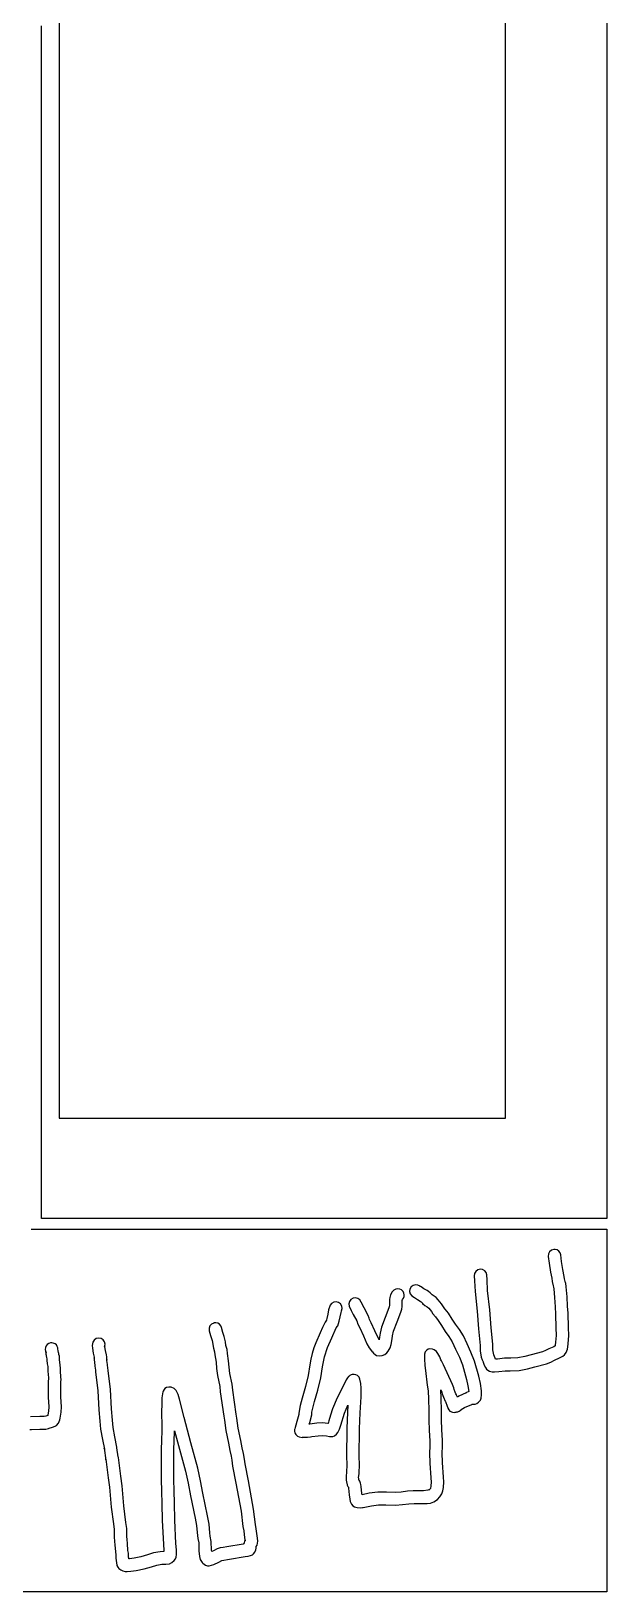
# Model space of a CAD drawing. Extents: x 2 to 598, y 1588 to 7998.
# Drawn here: x 380 to 598, y 6724 to 7317 of the extents above; entities that cross this region are included whole.
import ezdxf

# ---------------------------------------------------------------- set-up
doc = ezdxf.new("R2010")
doc.units = 0

msp = doc.modelspace()

# ---------------------------------------------------------------- linework, layer by layer
at = {"layer": 'Calque 1'}
for p, q in [((559.635, 6903.82), (559.635, 7349.84)), ((390.29519, 7341.01843), (390.2957, 6903.82143)), ((390.2957, 6903.82143), (559.635, 6903.82)), ((575.886388, 6852.235741), (575.80828, 6851.286)), ((575.80828, 6851.286), (576.11989, 6848.7374)), ((576.307964, 6853.053443), (575.886388, 6852.235741)), ((577.005378, 6853.653424), (576.307964, 6853.053443)), ((577.911, 6853.95), (577.005378, 6853.653424)), ((578.448, 6853.95), (577.91057, 6853.95)), ((577.91057, 6853.95), (577.911, 6853.95)), ((578.44837, 6853.9538), (578.448, 6853.95)), ((579.231959, 6853.730741), (578.44837, 6853.9538)), ((579.880211, 6853.273284), (579.231959, 6853.730741)), ((580.344294, 6852.629759), (579.880211, 6853.273284)), ((580.57538, 6851.8485), (580.344294, 6852.629759)), ((580.88233, 6849.3401), (580.57538, 6851.8485)), ((548.322342, 6845.61936), (547.862155, 6844.803538)), ((549.059757, 6846.196904), (548.322342, 6845.61936)), ((549.96208, 6846.4482), (549.059757, 6846.196904)), ((550.891769, 6846.335183), (549.96208, 6846.4482)), ((551.707421, 6845.874957), (550.891769, 6846.335183)), ((552.284833, 6845.137603), (551.707421, 6845.874957)), ((552.53608, 6844.2354), (552.284833, 6845.137603)), ((576.11989, 6848.7374), (576.61134, 6845.3066)), ((576.61134, 6845.3066), (577.14774, 6843.0101)), ((581.30711, 6846.3051), (580.88233, 6849.3401)), ((581.90191, 6843.6722), (581.30711, 6846.3051)), ((523.77283, 6839.7023), (523.307017, 6838.870923)), ((524.509978, 6840.279771), (523.77283, 6839.7023)), ((525.412, 6840.5312), (524.509978, 6840.279771)), ((525.41311, 6840.5266), (525.412, 6840.5312)), ((526.342727, 6840.413323), (525.41311, 6840.5266)), ((527.15822, 6839.9529), (526.342727, 6840.413323)), ((527.128921, 6839.998438), (527.056356, 6840.045039)), ((527.056356, 6840.045039), (527.15822, 6839.9529)), ((527.54321, 6839.7199), (527.128921, 6839.998438)), ((528.67183, 6839.0393), (527.54321, 6839.7199)), ((547.862155, 6844.803538), (547.74929, 6843.8737)), ((547.74929, 6843.8737), (547.85833, 6842.0557)), ((547.85833, 6842.0557), (548.03455, 6838.0001)), ((552.64873, 6842.357), (552.53608, 6844.2354)), ((552.81927, 6838.3856), (552.64873, 6842.357)), ((577.14774, 6843.0101), (577.27434, 6841.8019)), ((577.27434, 6841.8019), (577.63866, 6840.141)), ((577.63866, 6840.141), (577.81333, 6839.6237)), ((577.81333, 6839.6237), (577.91303, 6839.0036)), ((581.98561, 6842.7193), (581.90191, 6843.6722)), ((582.17992, 6841.8046), (581.98561, 6842.7193)), ((582.27602, 6841.583), (582.17992, 6841.8046)), ((582.25062, 6841.4707), (582.20622, 6841.679)), ((582.20622, 6841.679), (582.27602, 6841.583)), ((582.30742, 6841.5087), (582.25062, 6841.4707)), ((582.34412, 6841.4257), (582.30742, 6841.5087)), ((582.43142, 6841.0965), (582.34412, 6841.4257)), ((582.65777, 6839.726), (582.43142, 6841.0965)), ((583.011561, 6835.9248), (582.65777, 6839.726)), ((493.627672, 6833.473916), (493.05024, 6832.7159)), ((494.423316, 6833.935687), (493.627672, 6833.473916)), ((495.334053, 6834.065465), (494.423316, 6833.935687)), ((496.25676, 6833.8275), (495.334053, 6834.065465)), ((497.003521, 6833.262286), (496.25676, 6833.8275)), ((497.477102, 6832.454301), (497.003521, 6833.262286)), ((500.410236, 6834.205761), (500.171992, 6833.31716)), ((500.171992, 6833.31716), (500.29743, 6832.3725)), ((500.964277, 6834.940206), (500.410236, 6834.205761)), ((501.78623, 6835.4224), (500.964277, 6834.940206)), ((502.730814, 6835.547925), (501.78623, 6835.4224)), ((503.61939, 6835.309808), (502.730814, 6835.547925)), ((504.353873, 6834.755912), (503.61939, 6835.309808)), ((504.83618, 6833.9341), (504.353873, 6834.755912)), ((505.958222, 6831.724312), (504.83618, 6833.9341)), ((515.59711, 6833.4236), (515.59211, 6832.7673)), ((515.63431, 6834.8865), (515.59711, 6833.4236)), ((515.727515, 6835.74885), (515.63431, 6834.8865)), ((515.96814, 6836.7117), (515.727515, 6835.74885)), ((516.60385, 6837.899513), (515.96814, 6836.7117)), ((517.200296, 6838.467839), (516.60385, 6837.899513)), ((518.04191, 6838.8909), (517.200296, 6838.467839)), ((518.78347, 6839.0083), (518.04191, 6838.8909)), ((518.78398, 6839.0093), (518.78347, 6839.0083)), ((519.533691, 6838.889533), (518.7836, 6839.0093)), ((518.7836, 6839.0093), (518.78398, 6839.0093)), ((520.194357, 6838.551526), (519.533691, 6838.889533)), ((520.720412, 6838.028082), (520.194357, 6838.551526)), ((520.37269, 6832.3058), (520.39699, 6833.4448)), ((520.39699, 6833.4448), (520.42229, 6834.5486)), ((520.42229, 6834.5486), (520.47549, 6834.9248)), ((520.47549, 6834.9248), (520.874441, 6835.45143)), ((521.06667, 6837.352), (520.720412, 6838.028082)), ((520.874441, 6835.45143), (521.111778, 6836.055418)), ((521.178767, 6836.700897), (521.06667, 6837.352)), ((521.111778, 6836.055418), (521.178767, 6836.700897)), ((523.307017, 6838.870923), (523.199865, 6837.957176)), ((523.199865, 6837.957176), (523.443145, 6837.069915)), ((523.443145, 6837.069915), (524.02863, 6836.318)), ((524.02863, 6836.318), (525.02908, 6835.6353)), ((525.02908, 6835.6353), (526.2011, 6834.9289)), ((526.2011, 6834.9289), (527.27339, 6834.2726)), ((527.27339, 6834.2726), (527.57621, 6834.0721)), ((527.57621, 6834.0721), (528.34826, 6833.2887)), ((528.34826, 6833.2887), (528.127368, 6833.452986)), ((528.127368, 6833.452986), (528.137957, 6833.372237)), ((528.137957, 6833.372237), (528.9906, 6832.6655)), ((529.85573, 6838.3143), (528.67183, 6839.0393)), ((530.36423, 6837.9743), (529.85573, 6838.3143)), ((531.01535, 6837.3991), (530.36423, 6837.9743)), ((531.61945, 6836.7971), (531.01535, 6837.3991)), ((531.71095, 6836.7141), (531.61945, 6836.7971)), ((532.13314, 6836.4924), (531.71095, 6836.7141)), ((533.249292, 6835.654775), (532.13314, 6836.4924)), ((534.0276, 6834.7984), (533.249292, 6835.654775)), ((535.28696, 6833.2724), (534.0276, 6834.7984)), ((536.57783, 6831.4457), (535.28696, 6833.2724)), ((548.03455, 6838.0001), (548.8593, 6830.4409)), ((553.62439, 6831.0186), (552.81927, 6838.3856)), ((577.91303, 6839.0036), (578.211012, 6835.68225)), ((578.211012, 6835.68225), (578.37605, 6832.0903)), ((583.16781, 6832.3714), (583.011561, 6835.9248)), ((491.765587, 6827.720575), (491.638564, 6827.214781)), ((492.14642, 6829.3223), (491.765587, 6827.720575)), ((492.45544, 6830.979162), (492.14642, 6829.3223)), ((493.05024, 6832.7159), (492.45544, 6830.979162)), ((496.541252, 6826.711537), (496.85052, 6828.3684)), ((496.85052, 6828.3684), (497.251359, 6830.040925)), ((497.251359, 6830.040925), (497.380734, 6830.5554)), ((497.36884, 6830.6204), (497.605387, 6831.526582)), ((497.380734, 6830.5554), (497.36884, 6830.6204)), ((497.605387, 6831.526582), (497.477102, 6832.454301)), ((500.29743, 6832.3725), (500.988193, 6830.726975)), ((500.988193, 6830.726975), (501.786177, 6829.247125)), ((501.786177, 6829.247125), (503.18563, 6826.8095)), ((507.50268, 6828.9071), (505.958222, 6831.724312)), ((507.919999, 6827.845837), (507.50268, 6828.9071)), ((508.04115, 6827.3857), (507.919999, 6827.845837)), ((508.69382, 6826.101), (508.04115, 6827.3857)), ((514.00047, 6828.1479), (512.57214, 6824.3776)), ((515.38644, 6831.7353), (514.00047, 6828.1479)), ((515.455979, 6832.116712), (515.38644, 6831.7353)), ((515.59211, 6832.7673), (515.455979, 6832.116712)), ((518.46997, 6826.3966), (519.91174, 6830.1339)), ((519.91174, 6830.1339), (520.225589, 6831.260162)), ((520.225589, 6831.260162), (520.37269, 6832.3058)), ((528.9906, 6832.6655), (529.83809, 6832.1988)), ((529.83809, 6832.1988), (530.44787, 6831.6056)), ((530.44787, 6831.6056), (531.4597, 6830.3798)), ((531.4597, 6830.3798), (532.026106, 6829.5166)), ((532.026106, 6829.5166), (532.97847, 6828.2859)), ((532.97847, 6828.2859), (534.043, 6826.9547)), ((536.76439, 6831.2322), (536.57783, 6831.4457)), ((537.94416, 6829.746), (536.76439, 6831.2322)), ((539.402242, 6827.47735), (537.94416, 6829.746)), ((540.63237, 6825.5303), (539.402242, 6827.47735)), ((548.8593, 6830.4409), (549.38175, 6823.7974)), ((554.16337, 6824.2139), (553.62439, 6831.0186)), ((578.37605, 6832.0903), (578.60187, 6829.3437)), ((578.60187, 6829.3437), (578.71969, 6824.1709)), ((583.38899, 6829.692), (583.16781, 6832.3714)), ((583.51869, 6824.237), (583.38899, 6829.692)), ((447.47631, 6824.890483), (447.168634, 6824.005893)), ((447.168634, 6824.005893), (447.22295, 6823.0709)), ((447.22295, 6823.0709), (447.69424, 6821.2415)), ((448.099124, 6825.589958), (447.47631, 6824.890483)), ((448.94223, 6825.9978), (448.099124, 6825.589958)), ((448.94274, 6826.0078), (448.94223, 6825.9978)), ((449.68998, 6826.0798), (448.94274, 6826.0078)), ((449.69011, 6826.076), (449.68998, 6826.0798)), ((450.431226, 6825.911172), (449.69011, 6826.076)), ((451.070004, 6825.534105), (450.431226, 6825.911172)), ((451.563377, 6824.98021), (451.070004, 6825.534105)), ((451.86828, 6824.2849), (451.563377, 6824.98021)), ((452.35352, 6822.3982), (451.86828, 6824.2849)), ((452.86356, 6820.9415), (452.35352, 6822.3982)), ((489.32127, 6822.2701), (487.681468, 6818.521087)), ((490.168663, 6824.246625), (489.32127, 6822.2701)), ((491.17903, 6826.3685), (490.168663, 6824.246625)), ((491.63482, 6827.1054), (491.17903, 6826.3685)), ((491.638564, 6827.214781), (491.63482, 6827.1054)), ((493.71376, 6820.3348), (495.41599, 6824.1134)), ((495.41599, 6824.1134), (495.82061, 6824.7474)), ((495.82061, 6824.7474), (495.94619, 6824.9748)), ((495.94619, 6824.9748), (496.541252, 6826.711537)), ((503.18563, 6826.8095), (503.62126, 6825.5145)), ((503.62126, 6825.5145), (504.31373, 6824.1363)), ((504.31373, 6824.1363), (505.6661, 6821.0698)), ((510.05084, 6823.0232), (508.69382, 6826.101)), ((511.65436, 6819.6187), (510.05084, 6823.0232)), ((512.03522, 6822.109), (511.84608, 6820.6735)), ((512.57214, 6824.3776), (512.03522, 6822.109)), ((516.74449, 6821.1809), (517.13207, 6822.879)), ((517.13207, 6822.879), (518.46997, 6826.3966)), ((534.043, 6826.9547), (535.271239, 6825.005412)), ((535.271239, 6825.005412), (536.73638, 6822.7307)), ((536.73638, 6822.7307), (538.144019, 6820.908812)), ((542.110309, 6823.590175), (540.63237, 6825.5303)), ((543.60066, 6821.1093), (542.110309, 6823.590175)), ((549.38175, 6823.7974), (549.98326, 6817.4985)), ((554.76333, 6817.9347), (554.16337, 6824.2139)), ((578.71969, 6824.1709), (578.763198, 6821.300687)), ((583.572107, 6821.29), (583.51869, 6824.237)), ((385.05383, 6816.642), (384.986428, 6815.979928)), ((384.986428, 6815.979928), (385.10343, 6815.3248)), ((385.327941, 6817.298579), (385.05383, 6816.642)), ((385.771755, 6817.836), (385.327941, 6817.298579)), ((386.351149, 6818.223421), (385.771755, 6817.836)), ((387.032, 6818.43), (386.351149, 6818.223421)), ((387.50158, 6818.455), (387.03184, 6818.432)), ((387.03184, 6818.432), (387.032, 6818.43)), ((387.50175, 6818.4608), (387.50158, 6818.455)), ((387.96684, 6818.3908), (387.50175, 6818.4608)), ((388.795563, 6818.070794), (387.96684, 6818.3908)), ((389.249975, 6817.695475), (388.795563, 6818.070794)), ((389.56312, 6817.0813), (389.249975, 6817.695475)), ((389.73934, 6816.6054), (389.56312, 6817.0813)), ((389.83594, 6816.1398), (389.73934, 6816.6054)), ((389.93364, 6815.3895), (389.83594, 6816.1398)), ((403.04912, 6818.7407), (402.772531, 6817.422037)), ((402.772531, 6817.422037), (402.86309, 6816.4204)), ((402.86309, 6816.4204), (403.1964, 6814.5993)), ((403.563371, 6819.542987), (403.04912, 6818.7407)), ((404.319105, 6820.067617), (403.563371, 6819.542987)), ((405.216415, 6820.270614), (404.319105, 6820.067617)), ((406.15539, 6820.108), (405.216415, 6820.270614)), ((406.957833, 6819.593878), (406.15539, 6820.108)), ((407.482628, 6818.83819), (406.957833, 6819.593878)), ((407.685775, 6817.940857), (407.482628, 6818.83819)), ((407.52327, 6817.0018), (407.685775, 6817.940857)), ((407.637449, 6817.324737), (407.52327, 6817.0018)), ((407.62766, 6817.0023), (407.637449, 6817.324737)), ((407.88655, 6815.6189), (407.62766, 6817.0023)), ((408.24157, 6813.9043), (407.88655, 6815.6189)), ((447.69424, 6821.2415), (448.33141, 6819.3564)), ((448.33141, 6819.3564), (448.84197, 6816.3953)), ((448.84197, 6816.3953), (449.24815, 6815.1003)), ((453.338301, 6818.873462), (452.86356, 6820.9415)), ((453.5183, 6817.4817), (453.338301, 6818.873462)), ((453.692126, 6817.042262), (453.5183, 6817.4817)), ((453.98029, 6815.9108), (453.692126, 6817.042262)), ((454.10948, 6814.4406), (453.98029, 6815.9108)), ((486.914735, 6816.534133), (486.25117, 6814.4369)), ((487.681468, 6818.521087), (486.914735, 6816.534133)), ((490.87879, 6813.1626), (492.12427, 6816.689937)), ((492.12427, 6816.689937), (493.71376, 6820.3348)), ((505.6661, 6821.0698), (506.927991, 6818.137312)), ((506.927991, 6818.137312), (507.868266, 6816.529258)), ((507.868266, 6816.529258), (509.19405, 6814.9823)), ((511.84608, 6820.6735), (511.65436, 6819.6187)), ((515.08568, 6815.2852), (515.790657, 6816.576662)), ((515.790657, 6816.576662), (516.19517, 6817.8343)), ((516.19517, 6817.8343), (516.606, 6820.0554)), ((516.606, 6820.0554), (516.74449, 6821.1809)), ((529.776612, 6815.697375), (529.13454, 6814.996)), ((530.284352, 6816.008303), (529.776612, 6815.697375)), ((530.88379, 6816.1913), (530.284352, 6816.008303)), ((531.938475, 6816.120937), (530.88379, 6816.1913)), ((532.56482, 6815.8207), (531.938475, 6816.120937)), ((533.405731, 6815.144878), (532.56482, 6815.8207)), ((538.144019, 6820.908812), (539.36154, 6818.8617)), ((539.36154, 6818.8617), (540.6581, 6816.0427)), ((540.6581, 6816.0427), (542.096706, 6812.994562)), ((545.00574, 6818.0728), (543.60066, 6821.1093)), ((546.474737, 6814.981238), (545.00574, 6818.0728)), ((549.98326, 6817.4985), (550.02826, 6815.4341)), ((554.81653, 6815.7674), (554.76333, 6817.9347)), ((555.12401, 6813.8957), (554.81653, 6815.7674)), ((574.823691, 6815.57325), (573.62596, 6815.1141)), ((576.08059, 6816.1755), (574.823691, 6815.57325)), ((577.90632, 6817.007), (576.08059, 6816.1755)), ((578.40861, 6817.3517), (577.90632, 6817.007)), ((578.47061, 6817.5563), (578.40861, 6817.3517)), ((578.61169, 6818.7475), (578.47061, 6817.5563)), ((578.763198, 6821.300687), (578.61169, 6818.7475)), ((582.61591, 6814.7968), (583.158295, 6816.080225)), ((583.158295, 6816.080225), (583.22569, 6816.9036)), ((583.22569, 6816.9036), (583.3616, 6818.0586)), ((583.3616, 6818.0586), (583.572107, 6821.29)), ((385.10343, 6815.3248), (385.16593, 6814.8333)), ((385.24184, 6814.988), (385.16584, 6815.1616)), ((385.16584, 6815.1616), (385.16585, 6815.1616)), ((385.16585, 6815.1616), (385.31984, 6814.8334)), ((385.16593, 6814.8333), (385.25063, 6814.1259)), ((385.31984, 6814.8334), (385.24184, 6814.988)), ((385.25063, 6814.1259), (385.31623, 6813.7357)), ((385.31623, 6813.7357), (385.36583, 6813.5492)), ((385.36583, 6813.5492), (385.42423, 6812.9399)), ((385.42423, 6812.9399), (385.62267, 6812.4118)), ((385.62267, 6812.4118), (385.61867, 6811.9089)), ((385.61867, 6811.9089), (385.755654, 6810.489513)), ((385.755654, 6810.489513), (385.93235, 6809.4548)), ((390.00394, 6814.7988), (389.93364, 6815.3895)), ((390.12693, 6814.4748), (390.00394, 6814.7988)), ((390.14913, 6814.0578), (390.12693, 6814.4748)), ((390.36152, 6813.4159), (390.14913, 6814.0578)), ((390.41632, 6812.0289), (390.36152, 6813.4159)), ((390.68607, 6810.1179), (390.41632, 6812.0289)), ((390.759494, 6808.729825), (390.68607, 6810.1179)), ((403.1964, 6814.5993), (403.51111, 6813.0878)), ((403.51111, 6813.0878), (403.55116, 6812.626837)), ((403.59121, 6812.7385), (403.519326, 6812.163975)), ((403.519326, 6812.163975), (403.55551, 6812.0894)), ((403.55116, 6812.626837), (403.59121, 6812.7385)), ((403.55551, 6812.0894), (403.57411, 6811.8439)), ((403.57411, 6811.8439), (403.63511, 6811.2574)), ((403.63511, 6811.2574), (403.82115, 6809.6735)), ((403.82115, 6809.6735), (404.01339, 6808.1253)), ((408.366729, 6813.134412), (408.24157, 6813.9043)), ((408.35305, 6812.1482), (408.31115, 6811.8733)), ((408.31115, 6811.8733), (408.35305, 6812.1482)), ((408.35305, 6812.1482), (408.35305, 6812.1482)), ((408.36198, 6812.2062), (408.366729, 6813.134412)), ((408.40588, 6811.7845), (408.36198, 6812.2062)), ((408.58572, 6810.2544), (408.40588, 6811.7845)), ((408.77589, 6808.7237), (408.58572, 6810.2544)), ((449.24815, 6815.1003), (449.34165, 6813.8812)), ((449.34165, 6813.8812), (449.77419, 6811.1796)), ((449.77419, 6811.1796), (449.981468, 6808.6973)), ((454.5539, 6811.6294), (454.10948, 6814.4406)), ((455.04586, 6806.8467), (454.5539, 6811.6294)), ((485.393478, 6810.075312), (484.79389, 6806.0891)), ((485.743244, 6812.220223), (485.393478, 6810.075312)), ((486.25117, 6814.4369), (485.743244, 6812.220223)), ((490.162426, 6809.389512), (490.87879, 6813.1626)), ((509.19405, 6814.9823), (509.094536, 6815.070006)), ((509.094536, 6815.070006), (509.158526, 6814.9932)), ((509.158526, 6814.9932), (509.5377, 6814.588)), ((509.5377, 6814.588), (510.13249, 6814.0527)), ((510.13249, 6814.0527), (510.718851, 6813.680262)), ((510.718851, 6813.680262), (511.85332, 6813.4837)), ((511.85332, 6813.4837), (512.867723, 6813.657775)), ((512.867723, 6813.657775), (513.768892, 6814.073275)), ((513.768892, 6814.073275), (514.520366, 6814.644362)), ((514.520366, 6814.644362), (515.08568, 6815.2852)), ((529.13454, 6814.996), (528.802682, 6814.186437)), ((528.802682, 6814.186437), (528.80846, 6813.8586)), ((528.80846, 6813.8586), (528.81046, 6813.3449)), ((528.81046, 6813.3449), (528.80846, 6812.3424)), ((528.80846, 6812.3424), (528.962171, 6809.922037)), ((528.962171, 6809.922037), (529.24099, 6807.984)), ((533.958419, 6814.4621), (533.405731, 6815.144878)), ((534.62775, 6813.1563), (533.958419, 6814.4621)), ((535.10524, 6812.0804), (534.62775, 6813.1563)), ((535.270939, 6811.689225), (535.10524, 6812.0804)), ((535.304645, 6811.606241), (535.270939, 6811.689225)), ((536.038, 6810.0815), (535.27112, 6811.669)), ((535.27112, 6811.669), (535.304645, 6811.606241)), ((539.43779, 6802.6195), (536.038, 6810.0815)), ((542.096706, 6812.994562), (543.21867, 6810.1268)), ((543.21867, 6810.1268), (544.80514, 6804.493)), ((547.81487, 6811.5068), (546.474737, 6814.981238)), ((549.43286, 6805.764), (547.81487, 6811.5068)), ((550.02826, 6815.4341), (550.40963, 6812.9918)), ((550.40963, 6812.9918), (550.717952, 6811.9923)), ((550.717952, 6811.9923), (551.07936, 6811.2808)), ((551.07936, 6811.2808), (551.16976, 6811.1501)), ((551.16976, 6811.1501), (551.52737, 6810.0483)), ((551.52737, 6810.0483), (551.98057, 6809.0861)), ((555.11701, 6813.8747), (555.12401, 6813.8957)), ((555.71904, 6812.6835), (555.11701, 6813.8747)), ((555.85082, 6812.2696), (555.71904, 6812.6835)), ((556.51744, 6812.3046), (555.85082, 6812.2696)), ((559.19686, 6812.6488), (556.51744, 6812.3046)), ((561.56468, 6812.6388), (559.19686, 6812.6488)), ((564.29268, 6812.7824), (561.56468, 6812.6388)), ((566.91216, 6813.2636), (564.29268, 6812.7824)), ((569.29082, 6813.9131), (566.91216, 6813.2636)), ((573.62596, 6815.1141), (569.29082, 6813.9131)), ((570.75668, 6809.3439), (575.13316, 6810.5583)), ((575.13316, 6810.5583), (576.739814, 6811.177737)), ((576.739814, 6811.177737), (578.13091, 6811.8373)), ((578.13091, 6811.8373), (580.07343, 6812.7256)), ((580.07343, 6812.7256), (581.344449, 6813.409487)), ((581.344449, 6813.409487), (581.989838, 6813.96182)), ((581.989838, 6813.96182), (582.61591, 6814.7968)), ((385.93235, 6809.4548), (385.92935, 6807.7299)), ((385.92935, 6807.7299), (386.17895, 6805.1492)), ((386.16655, 6804.1559), (386.11905, 6803.1079)), ((386.21715, 6804.467), (386.16655, 6804.1559)), ((386.17895, 6805.1492), (386.21715, 6804.467)), ((390.72797, 6807.8504), (390.759494, 6808.729825)), ((390.96723, 6805.4872), (390.72797, 6807.8504)), ((390.91783, 6803.051), (390.94163, 6803.6726)), ((390.94163, 6803.6726), (390.94763, 6803.6966)), ((390.94763, 6803.6966), (391.01893, 6804.511)), ((391.01893, 6804.511), (390.96723, 6805.4872)), ((404.01339, 6808.1253), (404.07849, 6807.6091)), ((404.07849, 6807.6091), (404.103277, 6807.404062)), ((404.103277, 6807.404062), (404.10069, 6807.4334)), ((404.10069, 6807.4334), (404.93371, 6800.2452)), ((408.84049, 6808.21), (408.77589, 6808.7237)), ((408.87149, 6807.9599), (408.84049, 6808.21)), ((409.71123, 6800.704), (408.87149, 6807.9599)), ((449.981468, 6808.6973), (450.31524, 6806.0275)), ((450.31524, 6806.0275), (451.21648, 6801.8696)), ((455.94141, 6802.7214), (455.04586, 6806.8467)), ((484.79389, 6806.0891), (483.735941, 6801.859387)), ((488.356912, 6800.535), (489.5073, 6805.1812)), ((489.5073, 6805.1812), (490.162426, 6809.389512)), ((499.12613, 6804.3806), (497.44303, 6801.0526)), ((499.698714, 6805.204), (499.12613, 6804.3806)), ((500.09507, 6805.6431), (499.698714, 6805.204)), ((500.10007, 6805.6531), (500.09507, 6805.6431)), ((500.546852, 6806.089075), (500.10007, 6805.6531)), ((501.01009, 6806.3182), (500.546852, 6806.089075)), ((501.408212, 6806.4682), (501.01009, 6806.3182)), ((502.16557, 6806.5114), (501.408212, 6806.4682)), ((502.770095, 6806.384575), (502.16557, 6806.5114)), ((503.45748, 6806.0143), (502.770095, 6806.384575)), ((504.021775, 6805.376862), (503.45748, 6806.0143)), ((504.32462, 6804.6831), (504.021775, 6805.376862)), ((504.657988, 6802.99854), (504.32462, 6804.6831)), ((529.24099, 6807.984), (529.90504, 6802.4195)), ((544.80514, 6804.493), (545.361087, 6802.188287)), ((550.084705, 6803.073), (549.43286, 6805.764)), ((551.98057, 6809.0861), (552.441554, 6808.419012)), ((552.441554, 6808.419012), (552.88229, 6808.062589)), ((552.88229, 6808.062589), (553.56652, 6807.7451)), ((553.56652, 6807.7451), (554.547127, 6807.500477)), ((554.547127, 6807.500477), (555.461271, 6807.422587)), ((555.461271, 6807.422587), (557.0986, 6807.5395)), ((557.0986, 6807.5395), (559.47572, 6807.8562)), ((559.47572, 6807.8562), (561.33038, 6807.8462)), ((561.33038, 6807.8462), (564.74568, 6808.0054)), ((564.74568, 6808.0054), (567.88916, 6808.565)), ((567.88916, 6808.565), (567.94136, 6808.576)), ((567.94136, 6808.576), (570.71328, 6809.3299)), ((570.71328, 6809.3299), (570.75668, 6809.3439)), ((386.11905, 6803.1079), (386.13405, 6797.7873)), ((386.13405, 6797.7873), (386.299948, 6794.113225)), ((390.93183, 6797.9309), (390.91783, 6803.051)), ((391.134985, 6794.1904), (390.93183, 6797.9309)), ((404.93371, 6800.2452), (405.36418, 6793.0828)), ((410.14996, 6793.4518), (409.71123, 6800.704)), ((429.43954, 6799.1594), (429.228989, 6797.549337)), ((429.44624, 6799.2143), (429.42764, 6799.0924)), ((429.42764, 6799.0924), (429.43954, 6799.1594)), ((429.56613, 6799.7249), (429.44624, 6799.2143)), ((429.702067, 6800.120262), (429.56613, 6799.7249)), ((430.05912, 6800.699), (429.702067, 6800.120262)), ((430.421274, 6801.083775), (430.05912, 6800.699)), ((431.01565, 6801.4633), (430.421274, 6801.083775)), ((431.863507, 6801.673675), (431.01565, 6801.4633)), ((432.74009, 6801.6049), (431.863507, 6801.673675)), ((433.879251, 6801.088431), (432.74009, 6801.6049)), ((434.628252, 6800.37775), (433.879251, 6801.088431)), ((435.09825, 6799.600319), (434.628252, 6800.37775)), ((435.4004, 6798.8836), (435.09825, 6799.600319)), ((435.97039, 6797.0248), (435.4004, 6798.8836)), ((451.21648, 6801.8696), (451.41181, 6799.847)), ((451.41181, 6799.847), (452.69752, 6790.6201)), ((456.16517, 6800.5195), (455.94141, 6802.7214)), ((457.44571, 6791.3298), (456.16517, 6800.5195)), ((483.735941, 6801.859387), (482.47001, 6797.4142)), ((487.10952, 6796.1843), (488.356912, 6800.535)), ((497.44303, 6801.0526), (495.78731, 6797.57175)), ((504.45639, 6791.857), (504.895544, 6798.004062)), ((504.84599, 6801.317167), (504.657988, 6802.99854)), ((504.895544, 6798.004062), (504.84599, 6801.317167)), ((529.90504, 6802.4195), (530.27091, 6800.263)), ((530.27091, 6800.263), (530.44454, 6797.0978)), ((535.23998, 6797.2925), (535.03896, 6800.6871)), ((535.03896, 6800.6871), (535.45495, 6799.6773)), ((535.45495, 6799.6773), (535.46195, 6799.6663)), ((535.46195, 6799.6663), (535.60665, 6799.1216)), ((535.60665, 6799.1216), (536.09034, 6797.8777)), ((536.09034, 6797.8777), (536.74198, 6796.3042)), ((539.953, 6801.3627), (539.43779, 6802.6195)), ((540.138, 6800.71), (539.953, 6801.3627)), ((540.13745, 6800.7066), (540.138, 6800.71)), ((540.14545, 6800.6886), (540.13745, 6800.7066)), ((540.53354, 6799.6995), (540.14545, 6800.6886)), ((540.77797, 6799.1078), (540.53354, 6799.6995)), ((540.96401, 6798.7854), (540.77797, 6799.1078)), ((541.03431, 6798.6329), (540.96401, 6798.7854)), ((541.23791, 6798.1337), (541.03431, 6798.6329)), ((541.33661, 6797.8671), (541.23791, 6798.1337)), ((541.90609, 6798.1616), (541.33661, 6797.8671)), ((544.72555, 6799.4381), (541.90609, 6798.1616)), ((544.606392, 6799.4856), (544.523683, 6799.378534)), ((544.523683, 6799.378534), (544.72555, 6799.4381)), ((545.70999, 6799.9414), (544.606392, 6799.4856)), ((545.361087, 6802.188287), (545.70999, 6799.9414)), ((550.51032, 6800.2419), (550.084705, 6803.073)), ((550.377457, 6797.46475), (550.53412, 6798.6993)), ((550.53412, 6798.6993), (550.51032, 6800.2419)), ((386.271747, 6792.548119), (386.03695, 6791.105)), ((386.299948, 6794.113225), (386.271747, 6792.548119)), ((390.67655, 6789.8817), (391.070343, 6792.110937)), ((391.070343, 6792.110937), (391.134985, 6794.1904)), ((405.36418, 6793.0828), (405.76209, 6788.6681)), ((410.54477, 6789.0794), (410.14996, 6793.4518)), ((429.18994, 6796.0304), (429.11144, 6791.3666)), ((429.228989, 6797.549337), (429.18994, 6796.0304)), ((437.73824, 6790.0681), (435.97039, 6797.0248)), ((481.20445, 6791.7691), (481.18635, 6791.303)), ((481.75429, 6794.6568), (481.20445, 6791.7691)), ((482.47001, 6797.4142), (481.75429, 6794.6568)), ((486.14575, 6792.1086), (486.45116, 6793.6651)), ((486.16905, 6791.8595), (486.14575, 6792.1086)), ((486.16205, 6791.5892), (486.16905, 6791.8595)), ((486.45116, 6793.6651), (487.10952, 6796.1843)), ((493.98174, 6793.4552), (493.176319, 6790.97855)), ((495.78731, 6797.57175), (493.98174, 6793.4552)), ((498.46027, 6791.7236), (499.8421, 6794.8511)), ((499.66692, 6792.1541), (499.45763, 6785.9105)), ((499.8421, 6794.8511), (499.66692, 6792.1541)), ((504.2564, 6785.8212), (504.45639, 6791.857)), ((530.44454, 6797.0978), (530.49264, 6792.7426)), ((530.49264, 6792.7426), (530.46734, 6789.2156)), ((535.29218, 6792.7486), (535.23998, 6797.2925)), ((535.26588, 6789.2976), (535.29218, 6792.7486)), ((536.74198, 6796.3042), (536.78438, 6796.2112)), ((536.78438, 6796.2112), (537.42207, 6794.3911)), ((537.42207, 6794.3911), (537.78691, 6793.5855)), ((537.78691, 6793.5855), (537.77351, 6793.6355)), ((537.77351, 6793.6355), (538.048688, 6793.081187)), ((538.048688, 6793.081187), (538.53109, 6792.5586)), ((538.53109, 6792.5586), (539.501363, 6792.100512)), ((539.501363, 6792.100512), (540.22607, 6792.0547)), ((540.22607, 6792.0547), (540.49737, 6792.0907)), ((540.49737, 6792.0907), (540.513, 6792.09)), ((540.513, 6792.09), (540.5435, 6792.1)), ((540.5435, 6792.1), (540.6324, 6792.118)), ((540.6324, 6792.118), (540.89543, 6792.172)), ((540.89543, 6792.172), (541.1874, 6792.235)), ((541.1874, 6792.235), (541.3414, 6792.271)), ((541.3414, 6792.271), (541.47059, 6792.308)), ((541.47059, 6792.308), (542.02869, 6792.555)), ((542.02869, 6792.555), (542.733935, 6793.060388)), ((542.72374, 6793.1136), (544.04149, 6793.8578)), ((542.810312, 6793.155483), (542.72374, 6793.1136)), ((542.733935, 6793.060388), (542.810312, 6793.155483)), ((544.04149, 6793.8578), (546.82995, 6795.1182)), ((546.82995, 6795.1182), (546.9886, 6795.1952)), ((546.9886, 6795.1952), (548.037397, 6795.242713)), ((548.037397, 6795.242713), (548.695292, 6795.472555)), ((548.695292, 6795.472555), (549.36881, 6795.9383)), ((549.36881, 6795.9383), (550.044666, 6796.730916)), ((550.044666, 6796.730916), (550.377457, 6797.46475)), ((382.90642, 6790.4773), (379.34385, 6790.3181)), ((384.60193, 6790.4663), (382.90642, 6790.4773)), ((385.25305, 6790.6575), (384.60193, 6790.4663)), ((385.17714, 6785.6949), (386.214935, 6785.899312)), ((385.97135, 6790.8627), (385.25305, 6790.6575)), ((386.03695, 6791.105), (385.97135, 6790.8627)), ((386.214935, 6785.899312), (386.48146, 6786.0267)), ((386.48146, 6786.0267), (387.77802, 6786.4029)), ((387.77802, 6786.4029), (388.71801, 6786.7946)), ((388.71801, 6786.7946), (389.308241, 6787.12785)), ((389.308241, 6787.12785), (390.02439, 6787.948)), ((390.02439, 6787.948), (390.59542, 6789.292138)), ((390.59542, 6789.292138), (390.67655, 6789.8817)), ((405.76209, 6788.6681), (405.99876, 6785.7386)), ((410.76026, 6786.3421), (410.54477, 6789.0794)), ((411.393905, 6782.7422), (410.76026, 6786.3421)), ((429.11144, 6791.3666), (429.248164, 6787.5365)), ((429.248164, 6787.5365), (429.23959, 6784.0715)), ((440.23914, 6780.544312), (437.73824, 6790.0681)), ((452.69752, 6790.6201), (452.97451, 6789.1029)), ((452.97451, 6789.1029), (453.47112, 6785.2018)), ((457.72011, 6789.8281), (457.44571, 6791.3298)), ((458.20484, 6786.0051), (457.72011, 6789.8281)), ((459.23475, 6781.3284), (458.20484, 6786.0051)), ((479.67637, 6785.8666), (479.588299, 6785.537937)), ((479.84122, 6786.3772), (479.67637, 6785.8666)), ((480.72178, 6789.4255), (479.84122, 6786.3772)), ((481.18635, 6791.303), (480.72178, 6789.4255)), ((485.17453, 6787.5569), (485.37813, 6788.2623)), ((485.30527, 6787.5859), (485.17453, 6787.5569)), ((488.03585, 6787.9585), (485.30527, 6787.5859)), ((485.37813, 6788.2623), (486.07525, 6791.0818)), ((486.07525, 6791.0818), (486.13625, 6791.3815)), ((486.13625, 6791.3815), (486.16205, 6791.5892)), ((490.19017, 6788.040312), (488.03585, 6787.9585)), ((492.16893, 6787.9005), (490.19017, 6788.040312)), ((492.27332, 6787.8855), (492.16893, 6787.9005)), ((492.53325, 6788.8157), (492.27332, 6787.8855)), ((493.176319, 6790.97855), (492.53325, 6788.8157)), ((496.65005, 6785.7286), (497.07276, 6787.251)), ((497.07276, 6787.251), (498.46027, 6791.7236)), ((499.45763, 6785.9105), (499.30518, 6775.1463)), ((530.46734, 6789.2156), (530.688485, 6785.138137)), ((535.479201, 6785.494012), (535.26588, 6789.2976)), ((379.21424, 6785.498575), (379.73975, 6785.5417)), ((379.73975, 6785.5417), (382.95971, 6785.6849)), ((382.95971, 6785.6849), (385.17714, 6785.6949)), ((405.99876, 6785.7386), (406.685041, 6781.778912)), ((406.685041, 6781.778912), (407.41987, 6778.0863)), ((412.14932, 6778.9038), (411.393905, 6782.7422)), ((429.05924, 6782.5537), (428.916729, 6776.7982)), ((429.23959, 6784.0715), (429.05924, 6782.5537)), ((433.720229, 6776.846162), (433.84824, 6782.229)), ((433.84824, 6782.229), (434.02549, 6783.7028)), ((434.02549, 6783.7028), (434.07919, 6785.1115)), ((434.07919, 6785.1115), (438.17713, 6769.7424)), ((442.82785, 6770.921), (440.23914, 6780.544312)), ((453.47112, 6785.2018), (454.53359, 6780.3525)), ((454.53359, 6780.3525), (454.99661, 6777.6095)), ((459.70242, 6778.5601), (459.23475, 6781.3284)), ((479.588299, 6785.537937), (479.58287, 6784.8579)), ((479.58287, 6784.8579), (479.710024, 6784.287637)), ((479.710024, 6784.287637), (480.06967, 6783.6156)), ((480.06967, 6783.6156), (480.69633, 6783.045525)), ((480.69633, 6783.045525), (481.37966, 6782.7288)), ((481.37966, 6782.7288), (482.411539, 6782.583037)), ((482.411539, 6782.583037), (482.62558, 6782.6328)), ((482.62558, 6782.6328), (484.54278, 6782.6228)), ((484.54278, 6782.6228), (485.6409, 6782.7447)), ((485.6409, 6782.7447), (486.1401, 6782.8569)), ((486.1401, 6782.8569), (488.58801, 6783.1871)), ((488.58801, 6783.1871), (490.048212, 6783.2321)), ((490.048212, 6783.2321), (491.67361, 6783.1241)), ((491.67361, 6783.1241), (492.76708, 6782.9546)), ((492.76708, 6782.9546), (493.576765, 6782.850712)), ((493.576765, 6782.850712), (494.139932, 6782.93397)), ((494.139932, 6782.93397), (494.75611, 6783.196)), ((494.75611, 6783.196), (495.509578, 6783.779523)), ((495.509578, 6783.779523), (496.0488, 6784.444112)), ((496.0488, 6784.444112), (496.65005, 6785.7286)), ((504.10396, 6775.2151), (504.2564, 6785.8212)), ((530.688485, 6785.138137), (530.94638, 6781.2838)), ((530.94638, 6781.2838), (530.91392, 6779.103862)), ((535.74182, 6781.4697), (535.479201, 6785.494012)), ((535.715798, 6778.95045), (535.74182, 6781.4697)), ((407.41987, 6778.0863), (407.38577, 6778.4393)), ((407.38577, 6778.4393), (408.04361, 6773.9269)), ((408.04361, 6773.9269), (407.98001, 6774.2328)), ((407.98001, 6774.2328), (408.89055, 6767.1784)), ((412.18442, 6778.5509), (412.14932, 6778.9038)), ((412.67173, 6775.1991), (412.18442, 6778.5509)), ((412.73423, 6774.8927), (412.67173, 6775.1991)), ((413.65045, 6767.7955), (412.73423, 6774.8927)), ((428.916729, 6776.7982), (429.01844, 6771.2113)), ((433.81874, 6771.2912), (433.720229, 6776.846162)), ((454.99661, 6777.6095), (455.47358, 6775.4583)), ((455.47358, 6775.4583), (455.75108, 6773.8615)), ((460.18095, 6776.4021), (459.70242, 6778.5601)), ((460.53028, 6774.3138), (460.18095, 6776.4021)), ((460.80985, 6772.561), (460.53028, 6774.3138)), ((499.30518, 6775.1463), (499.36878, 6772.4183)), ((504.16906, 6772.4122), (504.10396, 6775.2151)), ((530.91392, 6779.103862), (530.81357, 6776.6696)), ((530.81357, 6776.6696), (530.90347, 6772.7872)), ((535.61263, 6776.6472), (535.715798, 6778.95045)), ((535.69683, 6773.0273), (535.61263, 6776.6472)), ((429.01844, 6771.2113), (429.00509, 6766.674087)), ((433.808736, 6766.639), (433.81874, 6771.2912)), ((438.17713, 6769.7424), (439.160784, 6765.167762)), ((443.879665, 6766.059562), (442.82785, 6770.921)), ((455.75108, 6773.8615), (456.0906, 6771.6786)), ((456.0906, 6771.6786), (457.34168, 6765.1871)), ((462.05215, 6766.1195), (460.80985, 6772.561)), ((499.29078, 6769.1493), (499.16314, 6768.0434)), ((499.36878, 6772.4183), (499.29078, 6769.1493)), ((503.88688, 6767.1934), (504.08376, 6768.893)), ((504.08376, 6768.893), (504.16906, 6772.4122)), ((530.90347, 6772.7872), (531.30035, 6767.2201)), ((536.09216, 6767.4984), (535.69683, 6773.0273)), ((408.89055, 6767.1784), (409.36597, 6763.696)), ((409.36597, 6763.696), (409.99849, 6756.0727)), ((414.14138, 6764.1797), (413.65045, 6767.7955)), ((414.77132, 6756.5791), (414.14138, 6764.1797)), ((429.00509, 6766.674087), (429.04634, 6761.97)), ((433.84404, 6762.1548), (433.808736, 6766.639)), ((434.08175, 6757.661), (433.84404, 6762.1548)), ((439.160784, 6765.167762), (440.08296, 6760.388)), ((444.78277, 6761.3593), (443.879665, 6766.059562)), ((457.34168, 6765.1871), (459.26146, 6754.5737)), ((463.99673, 6755.363), (462.05215, 6766.1195)), ((499.16314, 6768.0434), (499.14404, 6766.3629)), ((499.14404, 6766.3629), (499.23344, 6765.7185)), ((499.23344, 6765.7185), (499.49854, 6764.5873)), ((499.49854, 6764.5873), (499.56574, 6764.4266)), ((499.56574, 6764.4266), (499.81896, 6763.8793)), ((499.81896, 6763.8793), (499.98949, 6763.654)), ((499.98949, 6763.654), (500.00909, 6763.602)), ((500.00909, 6763.602), (500.08089, 6763.2485)), ((500.08089, 6763.2485), (500.30671, 6760.7826)), ((503.87448, 6767.1584), (503.88688, 6767.1934)), ((503.91378, 6766.9088), (503.87448, 6767.1584)), ((503.97478, 6766.4721), (503.91378, 6766.9088)), ((504.01978, 6766.2814), (503.97478, 6766.4721)), ((504.27352, 6765.8923), (504.01978, 6766.2814)), ((504.598344, 6765.143562), (504.27352, 6765.8923)), ((504.67659, 6764.7285), (504.598344, 6765.143562)), ((504.83265, 6763.9508), (504.67659, 6764.7285)), ((505.07812, 6761.3133), (504.83265, 6763.9508)), ((524.58547, 6762.2843), (522.37321, 6762.1318)), ((528.47206, 6762.2653), (524.58547, 6762.2843)), ((530.108209, 6762.49635), (528.47206, 6762.2653)), ((530.537086, 6762.590734), (530.108209, 6762.49635)), ((530.57012, 6762.5279), (530.537086, 6762.590734)), ((531.082231, 6763.200925), (530.57012, 6762.5279)), ((531.32615, 6764.1588), (531.082231, 6763.200925)), ((531.30035, 6767.2201), (531.381016, 6765.54485)), ((531.381016, 6765.54485), (531.32615, 6764.1588)), ((535.388515, 6761.132112), (535.834794, 6762.324423)), ((535.834794, 6762.324423), (536.08076, 6763.494)), ((536.08076, 6763.494), (536.189896, 6765.646762)), ((536.189896, 6765.646762), (536.09216, 6767.4984)), ((415.61002, 6750.2808), (414.77132, 6756.5791)), ((429.04634, 6761.97), (429.28405, 6757.4767)), ((429.28405, 6757.4767), (429.40704, 6751.0564)), ((434.20578, 6751.1921), (434.08175, 6757.661)), ((440.08296, 6760.388), (441.85288, 6751.8722)), ((446.56509, 6752.7799), (444.78277, 6761.3593)), ((500.30671, 6760.7826), (500.490559, 6759.123212)), ((500.490559, 6759.123212), (500.72979, 6758.23972)), ((500.72979, 6758.23972), (501.19865, 6757.2551)), ((501.19865, 6757.2551), (501.737704, 6756.568475)), ((501.737704, 6756.568475), (502.300533, 6756.17705)), ((505.17632, 6760.812), (505.07812, 6761.3133)), ((507.92706, 6761.3443), (505.17632, 6760.812)), ((505.61233, 6756.0009), (508.74547, 6756.6061)), ((511.156207, 6761.729162), (507.92706, 6761.3443)), ((508.74547, 6756.6061), (511.475185, 6756.931537)), ((514.39281, 6761.782), (511.156207, 6761.729162)), ((511.475185, 6756.931537), (514.23661, 6756.9761)), ((514.23661, 6756.9761), (517.82089, 6756.8391)), ((517.7647, 6761.6476), (514.39281, 6761.782)), ((520.049238, 6761.804387), (517.7647, 6761.6476)), ((517.82089, 6756.8391), (520.549454, 6757.022275)), ((522.37321, 6762.1318), (520.049238, 6761.804387)), ((520.549454, 6757.022275), (522.86554, 6757.3487)), ((522.86554, 6757.3487), (524.92381, 6757.4882)), ((524.92381, 6757.4882), (528.58199, 6757.4582)), ((528.58199, 6757.4582), (529.833987, 6757.487894)), ((529.833987, 6757.487894), (531.132224, 6757.632)), ((531.132224, 6757.632), (532.450484, 6758.058556)), ((532.450484, 6758.058556), (533.76255, 6758.9356)), ((533.76255, 6758.9356), (534.708806, 6759.981145)), ((534.708806, 6759.981145), (535.388515, 6761.132112)), ((409.99849, 6756.0727), (410.84443, 6749.7082)), ((429.40704, 6751.0564), (429.80754, 6741.9743)), ((434.59749, 6742.2971), (434.20578, 6751.1921)), ((441.85288, 6751.8722), (442.40633, 6749.0476)), ((447.16557, 6749.6654), (446.56509, 6752.7799)), ((459.26146, 6754.5737), (459.98132, 6748.7059)), ((464.72796, 6749.428), (463.99673, 6755.363)), ((502.300533, 6756.17705), (503.26209, 6755.9027)), ((503.26209, 6755.9027), (504.43153, 6755.8537)), ((504.43153, 6755.8537), (505.346373, 6755.955012)), ((505.346373, 6755.955012), (505.610825, 6755.998389)), ((505.610825, 6755.998389), (505.61233, 6756.0009)), ((410.84443, 6749.7082), (411.12349, 6747.6411)), ((411.12349, 6747.6411), (411.13639, 6744.7504)), ((411.13639, 6744.7504), (411.27953, 6743.0621)), ((415.91491, 6747.9347), (415.61002, 6750.2808)), ((415.93141, 6744.956), (415.91491, 6747.9347)), ((416.02341, 6743.7938), (415.93141, 6744.956)), ((442.40633, 6749.0476), (442.64869, 6746.4446)), ((442.64869, 6746.4446), (442.88072, 6744.1662)), ((447.44824, 6746.3312), (447.16557, 6749.6654)), ((447.60792, 6744.9933), (447.44824, 6746.3312)), ((447.99136, 6743.0358), (447.60792, 6744.9933)), ((459.98132, 6748.7059), (460.31721, 6747.0342)), ((460.31721, 6747.0342), (460.64329, 6744.4498)), ((460.64329, 6744.4498), (460.81331, 6743.3222)), ((465.05713, 6747.7961), (464.72796, 6749.428)), ((465.3858, 6745.1983), (465.05713, 6747.7961)), ((465.544585, 6744.300225), (465.3858, 6745.1983)), ((411.27953, 6743.0621), (411.45368, 6741.735)), ((411.45368, 6741.735), (411.59889, 6739.0556)), ((411.59889, 6739.0556), (411.78699, 6738.0169)), ((416.22959, 6742.2115), (416.02341, 6743.7938)), ((416.36705, 6739.607), (416.22959, 6742.2115)), ((416.54637, 6738.6339), (416.36705, 6739.607)), ((416.61097, 6737.5668), (416.54637, 6738.6339)), ((426.097237, 6738.66945), (423.83032, 6737.9911)), ((428.6321, 6739.1486), (426.097237, 6738.66945)), ((430.00204, 6739.1926), (428.6321, 6739.1486)), ((429.80754, 6741.9743), (430.00804, 6739.6416)), ((430.00804, 6739.6416), (430.00204, 6739.1926)), ((434.80419, 6739.8605), (434.59749, 6742.2971)), ((434.76699, 6738.0544), (434.80419, 6739.8605)), ((442.88072, 6744.1662), (443.22334, 6742.4847)), ((443.22334, 6742.4847), (443.31324, 6739.4616)), ((443.31324, 6739.4616), (443.468116, 6737.358337)), ((448.10763, 6739.6898), (447.99136, 6743.0358)), ((448.18253, 6739.2536), (448.10763, 6739.6898)), ((448.82074, 6739.5384), (448.18253, 6739.2536)), ((450.23254, 6740.2556), (448.82074, 6739.5384)), ((451.409969, 6740.625275), (450.23254, 6740.2556)), ((452.438666, 6740.8094), (451.409969, 6740.625275)), ((453.92792, 6740.9801), (452.438666, 6740.8094)), ((460.08155, 6742.055), (453.92792, 6740.9801)), ((460.3327, 6742.092), (460.08155, 6742.055)), ((460.3446, 6742.159), (460.3327, 6742.092)), ((460.691612, 6743.368425), (460.3446, 6742.159)), ((460.786117, 6743.483941), (460.691612, 6743.368425)), ((460.81331, 6743.3222), (460.786117, 6743.483941)), ((464.00202, 6738.297998), (464.50213, 6738.9888)), ((464.50213, 6738.9888), (464.883657, 6739.800558)), ((464.883657, 6739.800558), (465.056992, 6740.456737)), ((465.056992, 6740.456737), (465.05765, 6741.1308)), ((465.05765, 6741.1308), (465.355966, 6741.683875)), ((465.355966, 6741.683875), (465.61007, 6743.1602)), ((465.61007, 6743.1602), (465.544585, 6744.300225)), ((411.78699, 6738.0169), (411.81129, 6737.6324)), ((411.81129, 6737.6324), (411.83509, 6736.7018)), ((411.83509, 6736.7018), (411.91159, 6735.7855)), ((411.91159, 6735.7855), (411.93739, 6735.5943)), ((411.93739, 6735.5943), (411.98599, 6735.3649)), ((411.98599, 6735.3649), (412.01799, 6735.0956)), ((412.01799, 6735.0956), (412.21592, 6733.9619)), ((412.21592, 6733.9619), (412.510512, 6733.292466)), ((412.510512, 6733.292466), (412.904349, 6732.788575)), ((412.904349, 6732.788575), (413.68559, 6732.2085)), ((416.61997, 6737.0645), (416.61097, 6737.5668)), ((416.64477, 6736.7612), (416.61997, 6737.0645)), ((416.74187, 6736.4692), (416.64477, 6736.7612)), ((416.95632, 6736.4692), (416.74187, 6736.4692)), ((418.79135, 6736.7452), (416.95632, 6736.4692)), ((421.281019, 6737.2594), (418.79135, 6736.7452)), ((419.51004, 6732.0038), (422.463874, 6732.610737)), ((423.83032, 6737.9911), (421.281019, 6737.2594)), ((422.463874, 6732.610737), (425.26215, 6733.4141)), ((425.26215, 6733.4141), (427.286141, 6734.0261)), ((427.286141, 6734.0261), (429.17922, 6734.3846)), ((429.17922, 6734.3846), (429.595965, 6734.378475)), ((429.595965, 6734.378475), (430.70988, 6734.4226)), ((430.70988, 6734.4226), (432.192951, 6734.5938)), ((432.192951, 6734.5938), (433.053926, 6734.991119)), ((433.053926, 6734.991119), (433.93862, 6735.8132)), ((433.93862, 6735.8132), (434.371657, 6736.461119)), ((434.371657, 6736.461119), (434.60539, 6737.04045)), ((434.60539, 6737.04045), (434.76699, 6738.0544)), ((443.468116, 6737.358337), (443.823488, 6736.237786)), ((443.823488, 6736.237786), (444.57415, 6735.0639)), ((444.57415, 6735.0639), (444.81548, 6734.8355)), ((444.81548, 6734.8355), (445.232194, 6734.392387)), ((445.232194, 6734.392387), (445.7596, 6734.0578)), ((445.7596, 6734.0578), (446.512727, 6733.832855)), ((446.512727, 6733.832855), (447.13639, 6733.799787)), ((447.13639, 6733.799787), (448.04215, 6733.9938)), ((448.04215, 6733.9938), (448.93202, 6734.34)), ((448.93202, 6734.34), (450.87712, 6735.2082)), ((450.87712, 6735.2082), (452.0016, 6735.8004)), ((452.0016, 6735.8004), (454.90737, 6736.2872)), ((454.90737, 6736.2872), (460.84034, 6737.3223)), ((460.84034, 6737.3223), (461.95345, 6737.4907)), ((461.95345, 6737.4907), (462.87897, 6737.7264)), ((462.87897, 6737.7264), (463.561374, 6737.950012)), ((463.561374, 6737.950012), (464.00202, 6738.297998)), ((413.68559, 6732.2085), (414.4101, 6731.9082)), ((414.4101, 6731.9082), (415.306195, 6731.666455)), ((415.306195, 6731.666455), (416.091607, 6731.594913)), ((416.091607, 6731.594913), (417.46779, 6731.7005)), ((417.46779, 6731.7005), (419.51004, 6732.0038))]:
    msp.add_line(p, q, dxfattribs=at)
at = {"layer": 'coupe'}
for p, q in [((598, 7998), (598, 6865.64)), ((383.639, 6865.64), (383.639, 7318.58)), ((598, 6865.64), (383.639, 6865.64)), ((379.639, 6861.64), (598, 6861.64)), ((598, 6861.64), (598, 6723.93)), ((598, 6723.93), (1.99988, 6723.93))]:
    msp.add_line(p, q, dxfattribs=at)

doc.saveas('drawing.dxf')
